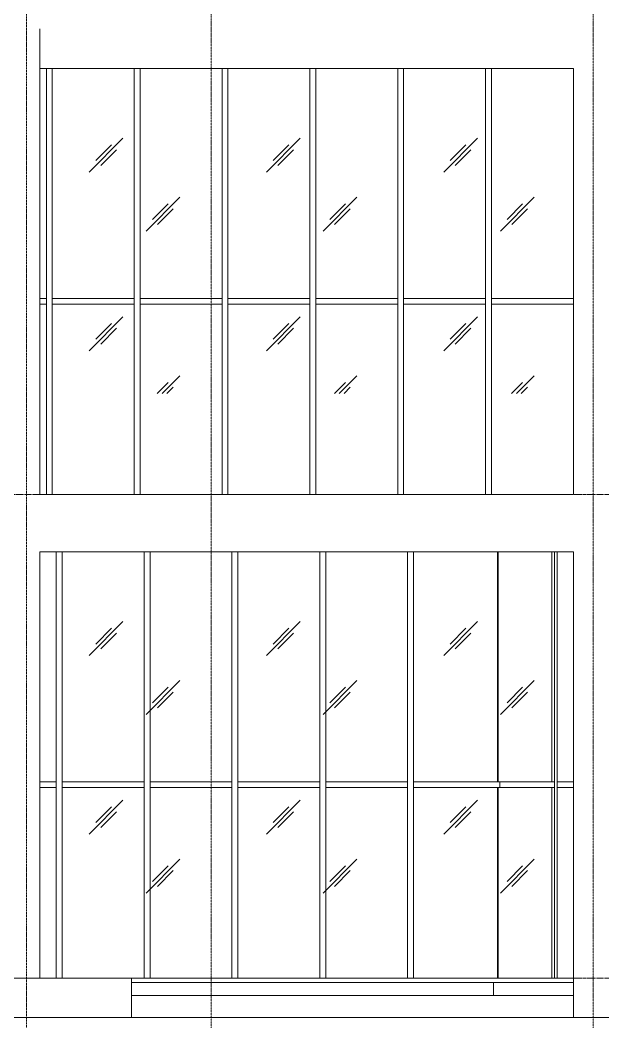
# Model space of a CAD drawing. Header units: millimetres. Extents: x -10599 to 108788, y -9455 to 93550.
# Drawn here: x 25876 to 32513, y -500 to 10900 of the extents above; entities that cross this region are included whole.
import ezdxf

# ---------------------------------------------------------------- set-up
doc = ezdxf.new("R2010")
doc.units = ezdxf.units.MM
doc.linetypes.add('Centre', pattern=[31.75, 6.35, -4.7625, 15.875, -4.7625])
doc.linetypes.add('Grid Line', pattern=[4.2, 3, -0.6, 0, -0.6])
for name, color, linetype, lineweight in [('A-GLAZ-CWMG', 55, 'Continuous', 5), ('KINH', 152, 'Continuous', 5), ('NET CAT', 3, 'Continuous', 5), ('NET CATConcrete', 3, 'Continuous', 5), ('NET-THAY', 2, 'Continuous', 9), ('TRUC', 225, 'Continuous', 5)]:
    doc.layers.add(name, color=color, linetype=linetype, lineweight=lineweight)

# ---------------------------------------------------------------- blocks, each defined once
blk = doc.blocks.new('System Panel - Glazed-1982969-MẶT ĐỨNG 1-14')
at = {"layer": 'KINH'}
blk.add_line((31991, 0), (32176, 0), dxfattribs=at)
blk = doc.blocks.new('System Panel - Glazed-1982970-MẶT ĐỨNG 1-14')
at = {"layer": 'KINH'}
for p, q in [((31319, 2167), (31319, 0)), ((31319, 0), (31314, 0)), ((31319, 0), (31929, 0))]:
    blk.add_line(p, q, dxfattribs=at)
blk = doc.blocks.new('System Panel - Glazed-V4-MẶT ĐỨNG 1-14')
at = {"layer": 'KINH'}
for p, q in [((31314, 0), (31314, 2167)), ((30356, 0), (31314, 0))]:
    blk.add_line(p, q, dxfattribs=at)
blk = doc.blocks.new('System Panel - Glazed-V5-MẶT ĐỨNG 1-14')
at = {"layer": 'KINH'}
blk.add_line((29356, 0), (30289, 0), dxfattribs=at)
blk = doc.blocks.new('System Panel - Glazed-V6-MẶT ĐỨNG 1-14')
at = {"layer": 'KINH'}
blk.add_line((27144, 0), (27289, 0), dxfattribs=at)
blk = doc.blocks.new('System Panel - Glazed-1982982-MẶT ĐỨNG 1-14')
at = {"layer": 'KINH'}
blk.add_line((31319, 4850), (31319, 2233), dxfattribs=at)
blk = doc.blocks.new('System Panel - Glazed-V10-MẶT ĐỨNG 1-14')
at = {"layer": 'KINH'}
blk.add_line((31314, 2233), (31314, 4850), dxfattribs=at)
blk = doc.blocks.new('Rectangular Mullion - Rectangular Mullion-1982964-MẶT ĐỨNG 1-14')
at = {"layer": 'A-GLAZ-CWMG'}
for p, q in [((31991, 2167), (31991, 2233)), ((32176, 2233), (31991, 2233)), ((32176, 2167), (31991, 2167))]:
    blk.add_line(p, q, dxfattribs=at)
blk = doc.blocks.new('Rectangular Mullion - Rectangular Mullion-1982965-MẶT ĐỨNG 1-14')
at = {"layer": 'A-GLAZ-CWMG'}
for p, q in [((31339, 2233), (31339, 2167)), ((31960, 2233), (31339, 2233)), ((31960, 2167), (31339, 2167)), ((31960, 2233), (31960, 2167))]:
    blk.add_line(p, q, dxfattribs=at)
blk = doc.blocks.new('Rectangular Mullion - Rectangular Mullion-V49-MẶT ĐỨNG 1-14')
at = {"layer": 'A-GLAZ-CWMG'}
for p, q in [((31931, 2167), (31931, 0)), ((31960, 2200), (31960, 0)), ((31991, 2200), (31991, 0)), ((31960, 0), (31931, 0)), ((31991, 0), (31960, 0))]:
    blk.add_line(p, q, dxfattribs=at)
blk = doc.blocks.new('Rectangular Mullion - Rectangular Mullion-V50-MẶT ĐỨNG 1-14')
at = {"layer": 'A-GLAZ-CWMG'}
for p, q in [((32861, 4850), (32861, 2233)), ((32890, 4850), (32890, 2200)), ((32921, 4850), (32921, 2200))]:
    blk.add_line(p, q, dxfattribs=at)
blk = doc.blocks.new('Rectangular Mullion - Rectangular Mullion-1982966-MẶT ĐỨNG 1-14')
at = {"layer": 'A-GLAZ-CWMG'}
for p, q in [((30356, 2167), (30356, 2233)), ((31339, 2233), (30356, 2233)), ((31339, 2167), (30356, 2167)), ((31339, 2167), (31339, 2233))]:
    blk.add_line(p, q, dxfattribs=at)
blk = doc.blocks.new('Rectangular Mullion - Rectangular Mullion-V29-MẶT ĐỨNG 1-14')
at = {"layer": 'A-GLAZ-CWMG'}
for p, q in [((51314, 2167), (51314, 2233)), ((52247, 2233), (51314, 2233)), ((52247, 2167), (51314, 2167)), ((52247, 2233), (52247, 2167))]:
    blk.add_line(p, q, dxfattribs=at)
blk = doc.blocks.new('Rectangular Mullion - Rectangular Mullion-V51-MẶT ĐỨNG 1-14')
at = {"layer": 'A-GLAZ-CWMG'}
for p, q in [((25356, 2167), (25356, 2233)), ((25801, 2233), (25356, 2233)), ((25801, 2167), (25356, 2167)), ((26289, 2233), (26101, 2233)), ((26289, 2167), (26101, 2167)), ((26289, 2233), (26289, 2167))]:
    blk.add_line(p, q, dxfattribs=at)
blk = doc.blocks.new('Rectangular Mullion - Rectangular Mullion-V36-MẶT ĐỨNG 1-14')
at = {"layer": 'A-GLAZ-CWMG'}
for p, q in [((38817, 2200), (38817, 0)), ((38884, 2200), (38884, 0)), ((38884, 0), (38817, 0))]:
    blk.add_line(p, q, dxfattribs=at)
blk = doc.blocks.new('Rectangular Mullion - Rectangular Mullion-V35-MẶT ĐỨNG 1-14')
at = {"layer": 'A-GLAZ-CWMG'}
for p, q in [((50247, 2200), (50247, 0)), ((50314, 2200), (50314, 0))]:
    blk.add_line(p, q, dxfattribs=at)
blk = doc.blocks.new('Rectangular Mullion - Rectangular Mullion-V53-MẶT ĐỨNG 1-14')
at = {"layer": 'A-GLAZ-CWMG'}
for p, q in [((30289, 4850), (30289, 2200)), ((30356, 4850), (30356, 2200))]:
    blk.add_line(p, q, dxfattribs=at)
blk = doc.blocks.new('Rectangular Mullion - Rectangular Mullion-V44-MẶT ĐỨNG 1-14')
at = {"layer": 'A-GLAZ-CWMG'}
for p, q in [((31243, 13167), (31243, 13233)), ((32176, 13233), (31243, 13233)), ((32176, 13167), (31243, 13167))]:
    blk.add_line(p, q, dxfattribs=at)
blk = doc.blocks.new('Rectangular Mullion - Rectangular Mullion-1982803-MẶT ĐỨNG 1-14')
at = {"layer": 'A-GLAZ-CWMG'}
for p, q in [((26176, 13233), (26101, 13233)), ((26176, 13233), (26176, 13167)), ((26176, 13167), (26101, 13167))]:
    blk.add_line(p, q, dxfattribs=at)

msp = doc.modelspace()

# ---------------------------------------------------------------- hatches: boundary and pattern name
at = {"layer": 'KINH'}
h = msp.add_hatch(dxfattribs=at)
h.set_pattern_fill('FP_11', color=256, angle=360, style=0, pattern_type=2)
h.set_pattern_definition([(45.204, (16705.5, -2948.4), (0.002, 2032), [252.7, -2610.8]), (45.204, (16650.7, -2893.3), (0.002, 2032), [252.7, -2610.8]), (45.204, (16575.3, -3024.3), (0.002, 2032), [544.27, -2319.24]), (45.204, (15333.5, -1587), (0.002, 2032), [252.7, -2610.8]), (45.204, (15278.7, -1531.8), (0.002, 2032), [252.7, -2610.8]), (45.204, (15203.4, -1662.9), (0.002, 2032), [544.27, -2319.24])])
h.paths.add_polyline_path([(32700.5, 6650), (32700.5, 10350), (26100.5, 10350), (26100.5, 6650)])
h = msp.add_hatch(dxfattribs=at)
h.set_pattern_fill('FP_11', color=256, angle=360, style=0, pattern_type=2)
h.set_pattern_definition([(45.204, (16705.5, -8448.4), (0.002, 2032), [252.7, -2610.8]), (45.204, (16650.7, -8393.3), (0.002, 2032), [252.7, -2610.8]), (45.204, (16575.3, -8524.3), (0.002, 2032), [544.27, -2319.24]), (45.204, (15333.5, -7087), (0.002, 2032), [252.7, -2610.8]), (45.204, (15278.7, -7031.8), (0.002, 2032), [252.7, -2610.8]), (45.204, (15203.4, -7162.9), (0.002, 2032), [544.27, -2319.24])])
h.paths.add_polyline_path([(32700.5, 264), (32700.5, 4850), (26100.5, 4850), (26100.5, 264)])

# ---------------------------------------------------------------- linework, layer by layer
at = {"layer": 'NET CAT'}
msp.add_lwpolyline([(105087.8, -450), (-10499.5, -450)], dxfattribs=at)
at = {"layer": 'NET CATConcrete'}
for p, q in [((26100.5, 10350), (26100.5, 10800)), ((26100.5, 10800), (26100.5, 10350))]:
    msp.add_line(p, q, dxfattribs=at)
at = {"layer": 'NET-THAY'}
for p, q in [((26100.5, 4850), (32175.7, 4850)), ((26100.5, 4850), (26100.5, 0)), ((32175.7, 4850), (32175.7, -450)), ((27143.7, 0), (7460.5, 0)), ((27143.7, -450), (27143.7, 0)), ((27143.7, -50), (32175.7, -50)), ((31266.6, -50), (31266.6, -200)), ((32175.7, -200), (27143.7, -200))]:
    msp.add_line(p, q, dxfattribs=at)
msp.add_lwpolyline([(26100.5, 10350), (32175.7, 10350), (32175.7, 5500), (26100.5, 5500)], close=True, dxfattribs=at)
at = {"layer": 'TRUC', "linetype": 'Grid Line'}
for p, q in [((25950.5, -6601.6), (25950.5, 91838.4)), ((28050.5, -5171), (28050.5, 91838.4)), ((32400.5, -5171), (32400.5, 91838.4))]:
    msp.add_line(p, q, dxfattribs=at)
at = {"layer": 'TRUC', "linetype": 'Centre'}
for p, q in [((-10499.5, 5500), (108517.8, 5500)), ((-10499.5, 0), (108517.8, 0))]:
    msp.add_line(p, q, dxfattribs=at)

# ---------------------------------------------------------------- block references
at = {"layer": 'A-GLAZ-CWMG'}
for name, p in [('Rectangular Mullion - Rectangular Mullion-V53-MẶT ĐỨNG 1-14', (-4113.1, 5500)), ('Rectangular Mullion - Rectangular Mullion-V53-MẶT ĐỨNG 1-14', (-3113.1, 5500)), ('Rectangular Mullion - Rectangular Mullion-V53-MẶT ĐỨNG 1-14', (-2113.1, 5500)), ('Rectangular Mullion - Rectangular Mullion-V53-MẶT ĐỨNG 1-14', (-1113.1, 5500)), ('Rectangular Mullion - Rectangular Mullion-V53-MẶT ĐỨNG 1-14', (-113.1, 5500)), ('Rectangular Mullion - Rectangular Mullion-V53-MẶT ĐỨNG 1-14', (886.9, 5500)), ('Rectangular Mullion - Rectangular Mullion-1982803-MẶT ĐỨNG 1-14', (0, -5500)), ('Rectangular Mullion - Rectangular Mullion-V35-MẶT ĐỨNG 1-14', (-24071.3, 5500)), ('Rectangular Mullion - Rectangular Mullion-V29-MẶT ĐỨNG 1-14', (-25071.3, 5500)), ('Rectangular Mullion - Rectangular Mullion-V35-MẶT ĐỨNG 1-14', (-23071.3, 5500)), ('Rectangular Mullion - Rectangular Mullion-V29-MẶT ĐỨNG 1-14', (-24071.3, 5500)), ('Rectangular Mullion - Rectangular Mullion-V35-MẶT ĐỨNG 1-14', (-22071.3, 5500)), ('Rectangular Mullion - Rectangular Mullion-V29-MẶT ĐỨNG 1-14', (-23071.3, 5500)), ('Rectangular Mullion - Rectangular Mullion-V35-MẶT ĐỨNG 1-14', (-21071.3, 5500)), ('Rectangular Mullion - Rectangular Mullion-V29-MẶT ĐỨNG 1-14', (-22071.3, 5500)), ('Rectangular Mullion - Rectangular Mullion-V35-MẶT ĐỨNG 1-14', (-20071.3, 5500)), ('Rectangular Mullion - Rectangular Mullion-V29-MẶT ĐỨNG 1-14', (-21071.3, 5500)), ('Rectangular Mullion - Rectangular Mullion-V35-MẶT ĐỨNG 1-14', (-19071.3, 5500)), ('Rectangular Mullion - Rectangular Mullion-V44-MẶT ĐỨNG 1-14', (0, -5500)), ('Rectangular Mullion - Rectangular Mullion-V53-MẶT ĐỨNG 1-14', (-4000, 0)), ('Rectangular Mullion - Rectangular Mullion-V53-MẶT ĐỨNG 1-14', (-3000, 0)), ('Rectangular Mullion - Rectangular Mullion-V53-MẶT ĐỨNG 1-14', (-2000, 0)), ('Rectangular Mullion - Rectangular Mullion-V53-MẶT ĐỨNG 1-14', (-1000, 0)), ('Rectangular Mullion - Rectangular Mullion-V53-MẶT ĐỨNG 1-14', (0, 0)), ('Rectangular Mullion - Rectangular Mullion-V50-MẶT ĐỨNG 1-14', (-930.1, 0)), ('Rectangular Mullion - Rectangular Mullion-V51-MẶT ĐỨNG 1-14', (0, 0)), ('Rectangular Mullion - Rectangular Mullion-V35-MẶT ĐỨNG 1-14', (-23958.2, 0)), ('Rectangular Mullion - Rectangular Mullion-V29-MẶT ĐỨNG 1-14', (-24958.2, 0)), ('Rectangular Mullion - Rectangular Mullion-V36-MẶT ĐỨNG 1-14', (-11528.2, 0)), ('Rectangular Mullion - Rectangular Mullion-V29-MẶT ĐỨNG 1-14', (-23958.2, 0)), ('Rectangular Mullion - Rectangular Mullion-V36-MẶT ĐỨNG 1-14', (-10528.2, 0)), ('Rectangular Mullion - Rectangular Mullion-V29-MẶT ĐỨNG 1-14', (-22958.2, 0)), ('Rectangular Mullion - Rectangular Mullion-V36-MẶT ĐỨNG 1-14', (-9528.2, 0)), ('Rectangular Mullion - Rectangular Mullion-V29-MẶT ĐỨNG 1-14', (-21958.2, 0)), ('Rectangular Mullion - Rectangular Mullion-V36-MẶT ĐỨNG 1-14', (-8528.2, 0)), ('Rectangular Mullion - Rectangular Mullion-1982966-MẶT ĐỨNG 1-14', (0, 0)), ('Rectangular Mullion - Rectangular Mullion-1982965-MẶT ĐỨNG 1-14', (0, 0)), ('Rectangular Mullion - Rectangular Mullion-V49-MẶT ĐỨNG 1-14', (0, 0)), ('Rectangular Mullion - Rectangular Mullion-1982964-MẶT ĐỨNG 1-14', (0, 0))]:
    msp.add_blockref(name, p, dxfattribs=at)
at = {"layer": 'KINH'}
for name, p in [('System Panel - Glazed-V10-MẶT ĐỨNG 1-14', (0, 0)), ('System Panel - Glazed-1982982-MẶT ĐỨNG 1-14', (0, 0)), ('System Panel - Glazed-V4-MẶT ĐỨNG 1-14', (0, 0)), ('System Panel - Glazed-1982970-MẶT ĐỨNG 1-14', (0, 0)), ('System Panel - Glazed-V6-MẶT ĐỨNG 1-14', (0, 0)), ('System Panel - Glazed-V5-MẶT ĐỨNG 1-14', (-2000, 0)), ('System Panel - Glazed-V5-MẶT ĐỨNG 1-14', (-1000, 0)), ('System Panel - Glazed-V5-MẶT ĐỨNG 1-14', (0, 0)), ('System Panel - Glazed-1982969-MẶT ĐỨNG 1-14', (0, 0))]:
    msp.add_blockref(name, p, dxfattribs=at)

doc.saveas('drawing.dxf')
